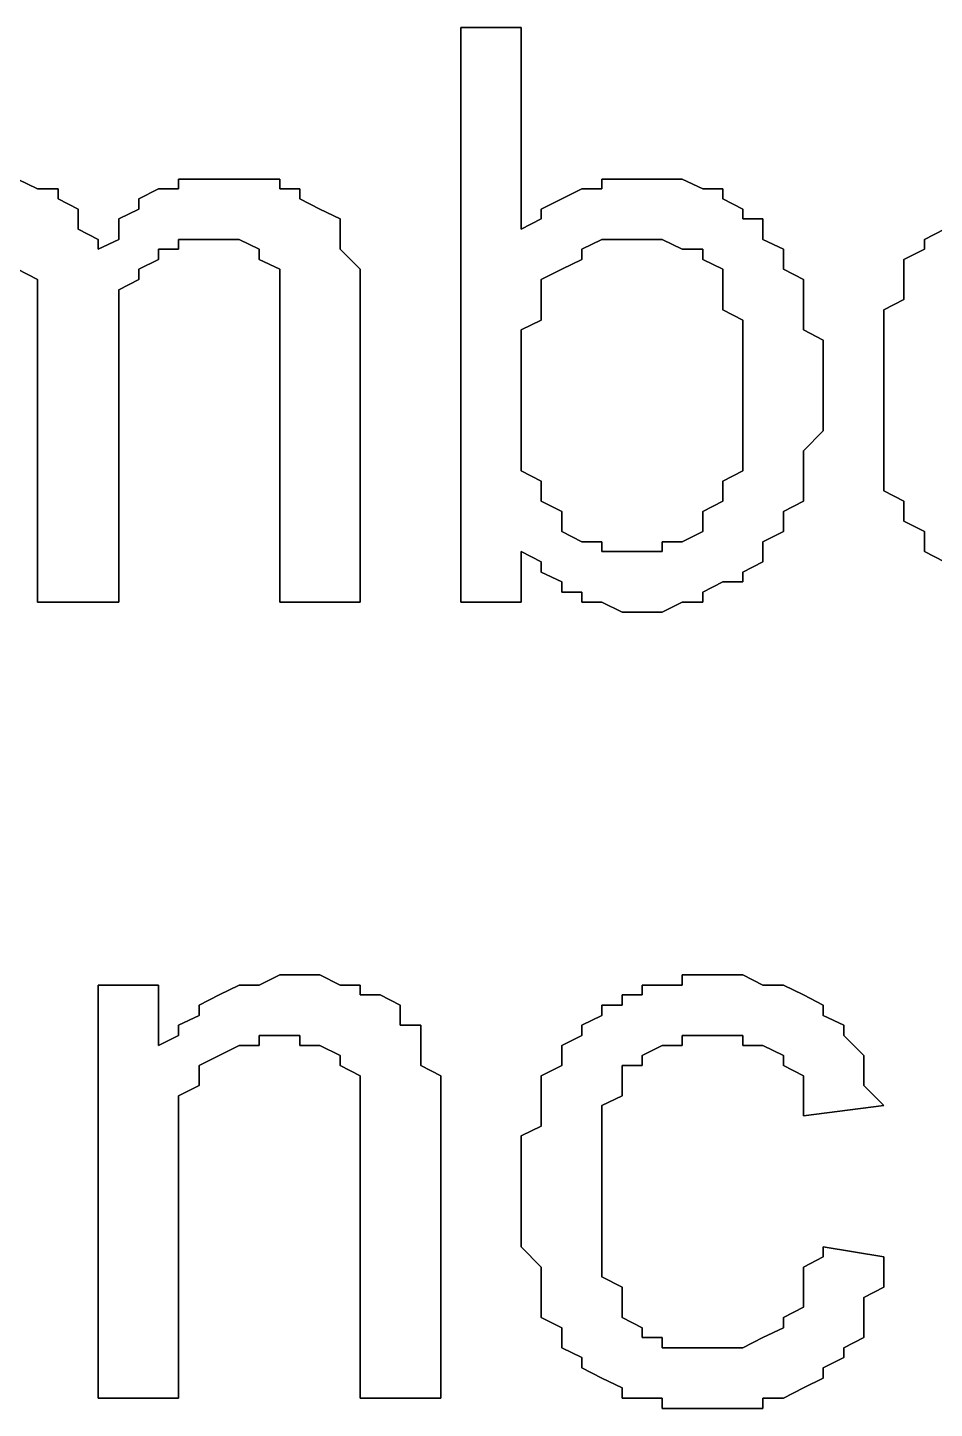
# Model space of a CAD drawing. Header units: metres. Extents: x 2.9 to 42.8, y 1.7 to 28.7.
# Drawn here: x 38.9802 to 39.139, y 17.3972 to 17.6389 of the extents above; entities that cross this region are included whole.
import ezdxf

# ---------------------------------------------------------------- set-up
doc = ezdxf.new("R2010")
doc.units = ezdxf.units.M
doc.layers.add('GRIS', color=8, linetype='Continuous')

msp = doc.modelspace()

# ---------------------------------------------------------------- linework, layer by layer
at = {"layer": 'GRIS', "lineweight": -3}
for points in [[(39.0666, 17.6389), (39.056, 17.6389), (39.0666, 17.6389)], [(39.056, 17.6389), (39.056, 17.5383), (39.056, 17.6389)], [(39.0666, 17.6036), (39.0666, 17.6389), (39.0666, 17.6036)], [(38.9819, 17.6107), (38.9784, 17.6124), (38.9819, 17.6107)], [(38.9855, 17.6107), (38.9819, 17.6107), (38.9855, 17.6107)], [(38.9855, 17.6089), (38.9855, 17.6107), (38.9855, 17.6089)], [(39.0031, 17.6107), (38.9996, 17.6089), (39.0031, 17.6107)], [(39.0066, 17.6107), (39.0031, 17.6107), (39.0066, 17.6107)], [(39.0102, 17.6124), (39.0066, 17.6124), (39.0102, 17.6124)], [(39.0066, 17.6124), (39.0066, 17.6107), (39.0066, 17.6124)], [(39.0137, 17.6124), (39.0102, 17.6124), (39.0137, 17.6124)], [(39.0172, 17.6124), (39.0137, 17.6124), (39.0172, 17.6124)], [(39.0207, 17.6124), (39.0172, 17.6124), (39.0207, 17.6124)], [(39.0243, 17.6124), (39.0207, 17.6124), (39.0243, 17.6124)], [(39.0243, 17.6107), (39.0243, 17.6124), (39.0243, 17.6107)], [(39.0278, 17.6107), (39.0243, 17.6107), (39.0278, 17.6107)], [(39.0278, 17.6089), (39.0278, 17.6107), (39.0278, 17.6089)], [(39.0772, 17.6107), (39.0737, 17.6089), (39.0772, 17.6107)], [(39.0807, 17.6107), (39.0772, 17.6107), (39.0807, 17.6107)], [(39.0843, 17.6124), (39.0807, 17.6124), (39.0843, 17.6124)], [(39.0807, 17.6124), (39.0807, 17.6107), (39.0807, 17.6124)], [(39.0878, 17.6124), (39.0843, 17.6124), (39.0878, 17.6124)], [(39.0913, 17.6124), (39.0878, 17.6124), (39.0913, 17.6124)], [(39.0948, 17.6124), (39.0913, 17.6124), (39.0948, 17.6124)], [(39.0984, 17.6107), (39.0948, 17.6124), (39.0984, 17.6107)], [(39.1019, 17.6107), (39.0984, 17.6107), (39.1019, 17.6107)], [(39.1019, 17.6089), (39.1019, 17.6107), (39.1019, 17.6089)], [(38.989, 17.6071), (38.9855, 17.6089), (38.989, 17.6071)], [(38.9996, 17.6089), (38.9996, 17.6071), (38.9996, 17.6089)], [(39.0313, 17.6071), (39.0278, 17.6089), (39.0313, 17.6071)], [(39.0737, 17.6089), (39.0701, 17.6071), (39.0737, 17.6089)], [(39.1054, 17.6071), (39.1019, 17.6089), (39.1054, 17.6071)], [(38.989, 17.6036), (38.989, 17.6071), (38.989, 17.6036)], [(38.9996, 17.6071), (38.9961, 17.6054), (38.9996, 17.6071)], [(39.0349, 17.6054), (39.0313, 17.6071), (39.0349, 17.6054)], [(39.0701, 17.6071), (39.0701, 17.6054), (39.0701, 17.6071)], [(39.1054, 17.6054), (39.1054, 17.6071), (39.1054, 17.6054)], [(38.9925, 17.6018), (38.989, 17.6036), (38.9925, 17.6018)], [(38.9961, 17.6054), (38.9961, 17.6036), (38.9961, 17.6054)], [(38.9961, 17.6036), (38.9961, 17.6018), (38.9961, 17.6036)], [(39.0349, 17.6036), (39.0349, 17.6054), (39.0349, 17.6036)], [(39.0349, 17.6018), (39.0349, 17.6036), (39.0349, 17.6018)], [(39.0701, 17.6054), (39.0666, 17.6036), (39.0701, 17.6054)], [(39.1089, 17.6054), (39.1054, 17.6054), (39.1089, 17.6054)], [(39.1089, 17.6036), (39.1089, 17.6054), (39.1089, 17.6036)], [(39.1089, 17.6018), (39.1089, 17.6036), (39.1089, 17.6018)], [(39.1407, 17.6036), (39.1372, 17.6018), (39.1407, 17.6036)], [(38.9961, 17.6018), (38.9925, 17.6001), (38.9961, 17.6018)], [(38.9925, 17.6001), (38.9925, 17.6018), (38.9925, 17.6001)], [(39.0066, 17.6001), (39.0066, 17.6018), (39.0066, 17.6001)], [(39.0066, 17.6018), (39.0102, 17.6018), (39.0066, 17.6018)], [(39.0102, 17.6018), (39.0137, 17.6018), (39.0102, 17.6018)], [(39.0137, 17.6018), (39.0172, 17.6018), (39.0137, 17.6018)], [(39.0172, 17.6018), (39.0207, 17.6001), (39.0172, 17.6018)], [(39.0349, 17.6001), (39.0349, 17.6018), (39.0349, 17.6001)], [(39.0772, 17.6001), (39.0807, 17.6018), (39.0772, 17.6001)], [(39.0807, 17.6018), (39.0843, 17.6018), (39.0807, 17.6018)], [(39.0843, 17.6018), (39.0878, 17.6018), (39.0843, 17.6018)], [(39.0878, 17.6018), (39.0913, 17.6018), (39.0878, 17.6018)], [(39.0913, 17.6018), (39.0948, 17.6001), (39.0913, 17.6018)], [(39.1125, 17.6001), (39.1089, 17.6018), (39.1125, 17.6001)], [(39.1372, 17.6018), (39.1372, 17.6001), (39.1372, 17.6018)], [(38.9996, 17.5966), (39.0031, 17.5983), (38.9996, 17.5966)], [(39.0031, 17.5983), (39.0031, 17.6001), (39.0031, 17.5983)], [(39.0031, 17.6001), (39.0066, 17.6001), (39.0031, 17.6001)], [(39.0207, 17.6001), (39.0207, 17.5983), (39.0207, 17.6001)], [(39.0207, 17.5983), (39.0243, 17.5966), (39.0207, 17.5983)], [(39.0384, 17.5966), (39.0349, 17.6001), (39.0384, 17.5966)], [(39.0737, 17.5966), (39.0772, 17.5983), (39.0737, 17.5966)], [(39.0772, 17.5983), (39.0772, 17.6001), (39.0772, 17.5983)], [(39.0948, 17.6001), (39.0984, 17.6001), (39.0948, 17.6001)], [(39.0984, 17.6001), (39.0984, 17.5983), (39.0984, 17.6001)], [(39.0984, 17.5983), (39.1019, 17.5966), (39.0984, 17.5983)], [(39.1125, 17.5983), (39.1125, 17.6001), (39.1125, 17.5983)], [(39.1125, 17.5966), (39.1125, 17.5983), (39.1125, 17.5966)], [(39.1372, 17.6001), (39.1336, 17.5983), (39.1372, 17.6001)], [(39.1336, 17.5983), (39.1336, 17.5966), (39.1336, 17.5983)], [(38.9784, 17.5966), (38.9819, 17.5948), (38.9784, 17.5966)], [(38.9996, 17.5948), (38.9996, 17.5966), (38.9996, 17.5948)], [(39.0243, 17.5966), (39.0243, 17.5948), (39.0243, 17.5966)], [(39.0384, 17.5948), (39.0384, 17.5966), (39.0384, 17.5948)], [(39.0701, 17.5948), (39.0737, 17.5966), (39.0701, 17.5948)], [(39.1019, 17.5966), (39.1019, 17.5948), (39.1019, 17.5966)], [(39.116, 17.5948), (39.1125, 17.5966), (39.116, 17.5948)], [(39.1336, 17.5966), (39.1336, 17.593), (39.1336, 17.5966)], [(38.9819, 17.5948), (38.9819, 17.593), (38.9819, 17.5948)], [(38.9961, 17.593), (38.9996, 17.5948), (38.9961, 17.593)], [(39.0243, 17.5948), (39.0243, 17.593), (39.0243, 17.5948)], [(39.0384, 17.593), (39.0384, 17.5948), (39.0384, 17.593)], [(39.0701, 17.593), (39.0701, 17.5948), (39.0701, 17.593)], [(39.1019, 17.5948), (39.1019, 17.593), (39.1019, 17.5948)], [(39.116, 17.5913), (39.116, 17.5948), (39.116, 17.5913)], [(38.9819, 17.593), (38.9819, 17.5913), (38.9819, 17.593)], [(38.9819, 17.5913), (38.9819, 17.5895), (38.9819, 17.5913)], [(38.9961, 17.5913), (38.9961, 17.593), (38.9961, 17.5913)], [(38.9961, 17.5895), (38.9961, 17.5913), (38.9961, 17.5895)], [(39.0243, 17.593), (39.0243, 17.5895), (39.0243, 17.593)], [(39.0384, 17.5895), (39.0384, 17.593), (39.0384, 17.5895)], [(39.0701, 17.5895), (39.0701, 17.593), (39.0701, 17.5895)], [(39.1019, 17.593), (39.1019, 17.5913), (39.1019, 17.593)], [(39.1019, 17.5913), (39.1019, 17.5895), (39.1019, 17.5913)], [(39.116, 17.5877), (39.116, 17.5913), (39.116, 17.5877)], [(39.1336, 17.5913), (39.1301, 17.5895), (39.1336, 17.5913)], [(39.1336, 17.593), (39.1336, 17.5913), (39.1336, 17.593)], [(38.9819, 17.5895), (38.9819, 17.586), (38.9819, 17.5895)], [(38.9961, 17.5877), (38.9961, 17.5895), (38.9961, 17.5877)], [(39.0243, 17.5895), (39.0243, 17.5877), (39.0243, 17.5895)], [(39.0384, 17.5877), (39.0384, 17.5895), (39.0384, 17.5877)], [(39.0701, 17.5877), (39.0701, 17.5895), (39.0701, 17.5877)], [(39.1019, 17.5895), (39.1054, 17.5877), (39.1019, 17.5895)], [(39.1301, 17.5895), (39.1301, 17.5877), (39.1301, 17.5895)], [(38.9961, 17.5842), (38.9961, 17.5877), (38.9961, 17.5842)], [(39.0243, 17.5877), (39.0243, 17.5842), (39.0243, 17.5877)], [(39.0384, 17.5383), (39.0384, 17.5877), (39.0384, 17.5383)], [(39.0666, 17.586), (39.0701, 17.5877), (39.0666, 17.586)], [(39.1054, 17.5877), (39.1054, 17.586), (39.1054, 17.5877)], [(39.116, 17.586), (39.116, 17.5877), (39.116, 17.586)], [(39.1301, 17.5877), (39.1301, 17.5842), (39.1301, 17.5877)], [(38.9819, 17.586), (38.9819, 17.5383), (38.9819, 17.586)], [(38.9961, 17.5824), (38.9961, 17.5842), (38.9961, 17.5824)], [(39.0243, 17.5842), (39.0243, 17.5383), (39.0243, 17.5842)], [(39.0666, 17.5842), (39.0666, 17.586), (39.0666, 17.5842)], [(39.0666, 17.5807), (39.0666, 17.5842), (39.0666, 17.5807)], [(39.1054, 17.586), (39.1054, 17.5842), (39.1054, 17.586)], [(39.1054, 17.5842), (39.1054, 17.5807), (39.1054, 17.5842)], [(39.1195, 17.5842), (39.116, 17.586), (39.1195, 17.5842)], [(39.1195, 17.5807), (39.1195, 17.5842), (39.1195, 17.5807)], [(39.1301, 17.5842), (39.1301, 17.5824), (39.1301, 17.5842)], [(38.9961, 17.5807), (38.9961, 17.5824), (38.9961, 17.5807)], [(39.1301, 17.5824), (39.1301, 17.5789), (39.1301, 17.5824)], [(38.9961, 17.5383), (38.9961, 17.5807), (38.9961, 17.5383)], [(39.0666, 17.5789), (39.0666, 17.5807), (39.0666, 17.5789)], [(39.0666, 17.5754), (39.0666, 17.5789), (39.0666, 17.5754)], [(39.1054, 17.5807), (39.1054, 17.5772), (39.1054, 17.5807)], [(39.1195, 17.5789), (39.1195, 17.5807), (39.1195, 17.5789)], [(39.1195, 17.5772), (39.1195, 17.5789), (39.1195, 17.5772)], [(39.1301, 17.5789), (39.1301, 17.5772), (39.1301, 17.5789)], [(39.1054, 17.5772), (39.1054, 17.5754), (39.1054, 17.5772)], [(39.1195, 17.5754), (39.1195, 17.5772), (39.1195, 17.5754)], [(39.1301, 17.5772), (39.1301, 17.5736), (39.1301, 17.5772)], [(39.0666, 17.5719), (39.0666, 17.5754), (39.0666, 17.5719)], [(39.1054, 17.5754), (39.1054, 17.5736), (39.1054, 17.5754)], [(39.1195, 17.5736), (39.1195, 17.5754), (39.1195, 17.5736)], [(39.0666, 17.5701), (39.0666, 17.5719), (39.0666, 17.5701)], [(39.1054, 17.5736), (39.1054, 17.5719), (39.1054, 17.5736)], [(39.1054, 17.5719), (39.1054, 17.5683), (39.1054, 17.5719)], [(39.1195, 17.5701), (39.1195, 17.5736), (39.1195, 17.5701)], [(39.1301, 17.5736), (39.1301, 17.5701), (39.1301, 17.5736)], [(39.0666, 17.5666), (39.0666, 17.5701), (39.0666, 17.5666)], [(39.1195, 17.5683), (39.1195, 17.5701), (39.1195, 17.5683)], [(39.1301, 17.5701), (39.1301, 17.5683), (39.1301, 17.5701)], [(39.1054, 17.5683), (39.1054, 17.5666), (39.1054, 17.5683)], [(39.116, 17.5648), (39.1195, 17.5683), (39.116, 17.5648)], [(39.1301, 17.5683), (39.1301, 17.5648), (39.1301, 17.5683)], [(39.0666, 17.5648), (39.0666, 17.5666), (39.0666, 17.5648)], [(39.0666, 17.5613), (39.0666, 17.5648), (39.0666, 17.5613)], [(39.1054, 17.5666), (39.1054, 17.563), (39.1054, 17.5666)], [(39.116, 17.563), (39.116, 17.5648), (39.116, 17.563)], [(39.1301, 17.5648), (39.1301, 17.563), (39.1301, 17.5648)], [(39.1054, 17.563), (39.1054, 17.5613), (39.1054, 17.563)], [(39.116, 17.5613), (39.116, 17.563), (39.116, 17.5613)], [(39.1301, 17.563), (39.1301, 17.5595), (39.1301, 17.563)], [(39.0701, 17.5595), (39.0666, 17.5613), (39.0701, 17.5595)], [(39.1054, 17.5613), (39.1019, 17.5595), (39.1054, 17.5613)], [(39.116, 17.5578), (39.116, 17.5613), (39.116, 17.5578)], [(39.0701, 17.5578), (39.0701, 17.5595), (39.0701, 17.5578)], [(39.0701, 17.556), (39.0701, 17.5578), (39.0701, 17.556)], [(39.1019, 17.5595), (39.1019, 17.5578), (39.1019, 17.5595)], [(39.1019, 17.5578), (39.1019, 17.556), (39.1019, 17.5578)], [(39.116, 17.556), (39.116, 17.5578), (39.116, 17.556)], [(39.1301, 17.5595), (39.1301, 17.5578), (39.1301, 17.5595)], [(39.1301, 17.5578), (39.1336, 17.556), (39.1301, 17.5578)], [(39.0737, 17.5542), (39.0701, 17.556), (39.0737, 17.5542)], [(39.1019, 17.556), (39.0984, 17.5542), (39.1019, 17.556)], [(39.1125, 17.5542), (39.116, 17.556), (39.1125, 17.5542)], [(39.1336, 17.556), (39.1336, 17.5542), (39.1336, 17.556)], [(39.0737, 17.5525), (39.0737, 17.5542), (39.0737, 17.5525)], [(39.0737, 17.5507), (39.0737, 17.5525), (39.0737, 17.5507)], [(39.0984, 17.5542), (39.0984, 17.5525), (39.0984, 17.5542)], [(39.0984, 17.5525), (39.0984, 17.5507), (39.0984, 17.5525)], [(39.1125, 17.5525), (39.1125, 17.5542), (39.1125, 17.5525)], [(39.1125, 17.5507), (39.1125, 17.5525), (39.1125, 17.5507)], [(39.1336, 17.5542), (39.1336, 17.5525), (39.1336, 17.5542)], [(39.1336, 17.5525), (39.1372, 17.5507), (39.1336, 17.5525)], [(39.0772, 17.5489), (39.0737, 17.5507), (39.0772, 17.5489)], [(39.0984, 17.5507), (39.0948, 17.5489), (39.0984, 17.5507)], [(39.1089, 17.5489), (39.1125, 17.5507), (39.1089, 17.5489)], [(39.1372, 17.5507), (39.1372, 17.5489), (39.1372, 17.5507)], [(39.0807, 17.5489), (39.0772, 17.5489), (39.0807, 17.5489)], [(39.0807, 17.5472), (39.0807, 17.5489), (39.0807, 17.5472)], [(39.0948, 17.5489), (39.0913, 17.5489), (39.0948, 17.5489)], [(39.0913, 17.5489), (39.0913, 17.5472), (39.0913, 17.5489)], [(39.1089, 17.5472), (39.1089, 17.5489), (39.1089, 17.5472)], [(39.1372, 17.5489), (39.1372, 17.5472), (39.1372, 17.5489)], [(39.0666, 17.5383), (39.0666, 17.5472), (39.0666, 17.5383)], [(39.0666, 17.5472), (39.0701, 17.5454), (39.0666, 17.5472)], [(39.0701, 17.5454), (39.0701, 17.5436), (39.0701, 17.5454)], [(39.0843, 17.5472), (39.0807, 17.5472), (39.0843, 17.5472)], [(39.0878, 17.5472), (39.0843, 17.5472), (39.0878, 17.5472)], [(39.0913, 17.5472), (39.0878, 17.5472), (39.0913, 17.5472)], [(39.1054, 17.5436), (39.1089, 17.5454), (39.1054, 17.5436)], [(39.1089, 17.5454), (39.1089, 17.5472), (39.1089, 17.5454)], [(39.1372, 17.5472), (39.1407, 17.5454), (39.1372, 17.5472)], [(39.0701, 17.5436), (39.0737, 17.5419), (39.0701, 17.5436)], [(39.1054, 17.5419), (39.1054, 17.5436), (39.1054, 17.5419)], [(39.0737, 17.5419), (39.0737, 17.5401), (39.0737, 17.5419)], [(39.0984, 17.5401), (39.1019, 17.5419), (39.0984, 17.5401)], [(39.1019, 17.5419), (39.1054, 17.5419), (39.1019, 17.5419)], [(38.9819, 17.5383), (38.9961, 17.5383), (38.9819, 17.5383)], [(39.0243, 17.5383), (39.0384, 17.5383), (39.0243, 17.5383)], [(39.056, 17.5383), (39.0666, 17.5383), (39.056, 17.5383)], [(39.0737, 17.5401), (39.0772, 17.5401), (39.0737, 17.5401)], [(39.0772, 17.5401), (39.0772, 17.5383), (39.0772, 17.5401)], [(39.0772, 17.5383), (39.0807, 17.5383), (39.0772, 17.5383)], [(39.0807, 17.5383), (39.0843, 17.5366), (39.0807, 17.5383)], [(39.0913, 17.5366), (39.0948, 17.5383), (39.0913, 17.5366)], [(39.0948, 17.5383), (39.0984, 17.5383), (39.0948, 17.5383)], [(39.0984, 17.5383), (39.0984, 17.5401), (39.0984, 17.5383)], [(39.0843, 17.5366), (39.0878, 17.5366), (39.0843, 17.5366)], [(39.0878, 17.5366), (39.0913, 17.5366), (39.0878, 17.5366)], [(39.0243, 17.4731), (39.0207, 17.4713), (39.0243, 17.4731)], [(39.0278, 17.4731), (39.0243, 17.4731), (39.0278, 17.4731)], [(39.0313, 17.4731), (39.0278, 17.4731), (39.0313, 17.4731)], [(39.0349, 17.4713), (39.0313, 17.4731), (39.0349, 17.4713)], [(39.0984, 17.4731), (39.0948, 17.4731), (39.0984, 17.4731)], [(39.0948, 17.4731), (39.0948, 17.4713), (39.0948, 17.4731)], [(39.1019, 17.4731), (39.0984, 17.4731), (39.1019, 17.4731)], [(39.1054, 17.4731), (39.1019, 17.4731), (39.1054, 17.4731)], [(39.1089, 17.4713), (39.1054, 17.4731), (39.1089, 17.4713)], [(39.0031, 17.4713), (38.9925, 17.4713), (39.0031, 17.4713)], [(38.9925, 17.4713), (38.9925, 17.399), (38.9925, 17.4713)], [(39.0031, 17.4607), (39.0031, 17.4713), (39.0031, 17.4607)], [(39.0172, 17.4713), (39.0137, 17.4696), (39.0172, 17.4713)], [(39.0207, 17.4713), (39.0172, 17.4713), (39.0207, 17.4713)], [(39.0384, 17.4713), (39.0349, 17.4713), (39.0384, 17.4713)], [(39.0384, 17.4696), (39.0384, 17.4713), (39.0384, 17.4696)], [(39.0913, 17.4713), (39.0878, 17.4713), (39.0913, 17.4713)], [(39.0878, 17.4713), (39.0878, 17.4696), (39.0878, 17.4713)], [(39.0948, 17.4713), (39.0913, 17.4713), (39.0948, 17.4713)], [(39.1125, 17.4713), (39.1089, 17.4713), (39.1125, 17.4713)], [(39.116, 17.4696), (39.1125, 17.4713), (39.116, 17.4696)], [(39.0137, 17.4696), (39.0102, 17.4678), (39.0137, 17.4696)], [(39.0102, 17.4678), (39.0102, 17.466), (39.0102, 17.4678)], [(39.0419, 17.4696), (39.0384, 17.4696), (39.0419, 17.4696)], [(39.0454, 17.4678), (39.0419, 17.4696), (39.0454, 17.4678)], [(39.0454, 17.466), (39.0454, 17.4678), (39.0454, 17.466)], [(39.0843, 17.4678), (39.0807, 17.4678), (39.0843, 17.4678)], [(39.0807, 17.4678), (39.0807, 17.466), (39.0807, 17.4678)], [(39.0878, 17.4696), (39.0843, 17.4696), (39.0878, 17.4696)], [(39.0843, 17.4696), (39.0843, 17.4678), (39.0843, 17.4696)], [(39.1195, 17.4678), (39.116, 17.4696), (39.1195, 17.4678)], [(39.1195, 17.466), (39.1195, 17.4678), (39.1195, 17.466)], [(39.0102, 17.466), (39.0066, 17.4643), (39.0102, 17.466)], [(39.0454, 17.4643), (39.0454, 17.466), (39.0454, 17.4643)], [(39.0807, 17.466), (39.0772, 17.4643), (39.0807, 17.466)], [(39.1231, 17.4643), (39.1195, 17.466), (39.1231, 17.4643)], [(39.0066, 17.4643), (39.0066, 17.4625), (39.0066, 17.4643)], [(39.049, 17.4643), (39.0454, 17.4643), (39.049, 17.4643)], [(39.049, 17.4625), (39.049, 17.4643), (39.049, 17.4625)], [(39.0772, 17.4643), (39.0772, 17.4625), (39.0772, 17.4643)], [(39.1231, 17.4625), (39.1231, 17.4643), (39.1231, 17.4625)], [(39.0066, 17.4625), (39.0031, 17.4607), (39.0066, 17.4625)], [(39.0137, 17.459), (39.0172, 17.4607), (39.0137, 17.459)], [(39.0172, 17.4607), (39.0207, 17.4607), (39.0172, 17.4607)], [(39.0207, 17.4607), (39.0207, 17.4625), (39.0207, 17.4607)], [(39.0207, 17.4625), (39.0243, 17.4625), (39.0207, 17.4625)], [(39.0243, 17.4625), (39.0278, 17.4625), (39.0243, 17.4625)], [(39.0278, 17.4625), (39.0278, 17.4607), (39.0278, 17.4625)], [(39.0278, 17.4607), (39.0313, 17.4607), (39.0278, 17.4607)], [(39.0313, 17.4607), (39.0349, 17.459), (39.0313, 17.4607)], [(39.049, 17.4607), (39.049, 17.4625), (39.049, 17.4607)], [(39.049, 17.4572), (39.049, 17.4607), (39.049, 17.4572)], [(39.0772, 17.4625), (39.0737, 17.4607), (39.0772, 17.4625)], [(39.0737, 17.4607), (39.0737, 17.459), (39.0737, 17.4607)], [(39.0878, 17.459), (39.0913, 17.4607), (39.0878, 17.459)], [(39.0913, 17.4607), (39.0948, 17.4607), (39.0913, 17.4607)], [(39.0948, 17.4607), (39.0948, 17.4625), (39.0948, 17.4607)], [(39.0948, 17.4625), (39.0984, 17.4625), (39.0948, 17.4625)], [(39.0984, 17.4625), (39.1019, 17.4625), (39.0984, 17.4625)], [(39.1019, 17.4625), (39.1054, 17.4625), (39.1019, 17.4625)], [(39.1054, 17.4625), (39.1054, 17.4607), (39.1054, 17.4625)], [(39.1054, 17.4607), (39.1089, 17.4607), (39.1054, 17.4607)], [(39.1089, 17.4607), (39.1125, 17.459), (39.1089, 17.4607)], [(39.1266, 17.459), (39.1231, 17.4625), (39.1266, 17.459)], [(39.0102, 17.4572), (39.0137, 17.459), (39.0102, 17.4572)], [(39.0349, 17.459), (39.0349, 17.4572), (39.0349, 17.459)], [(39.0737, 17.459), (39.0737, 17.4572), (39.0737, 17.459)], [(39.0878, 17.4572), (39.0878, 17.459), (39.0878, 17.4572)], [(39.1125, 17.459), (39.1125, 17.4572), (39.1125, 17.459)], [(39.1266, 17.4572), (39.1266, 17.459), (39.1266, 17.4572)], [(39.0102, 17.4554), (39.0102, 17.4572), (39.0102, 17.4554)], [(39.0349, 17.4572), (39.0384, 17.4554), (39.0349, 17.4572)], [(39.0525, 17.4554), (39.049, 17.4572), (39.0525, 17.4554)], [(39.0737, 17.4572), (39.0701, 17.4554), (39.0737, 17.4572)], [(39.0843, 17.4554), (39.0843, 17.4572), (39.0843, 17.4554)], [(39.0843, 17.4572), (39.0878, 17.4572), (39.0843, 17.4572)], [(39.1125, 17.4572), (39.116, 17.4554), (39.1125, 17.4572)], [(39.1266, 17.4554), (39.1266, 17.4572), (39.1266, 17.4554)], [(39.0066, 17.4519), (39.0102, 17.4537), (39.0066, 17.4519)], [(39.0102, 17.4537), (39.0102, 17.4554), (39.0102, 17.4537)], [(39.0384, 17.4554), (39.0384, 17.4537), (39.0384, 17.4554)], [(39.0384, 17.4537), (39.0384, 17.4519), (39.0384, 17.4537)], [(39.0525, 17.4537), (39.0525, 17.4554), (39.0525, 17.4537)], [(39.0525, 17.4519), (39.0525, 17.4537), (39.0525, 17.4519)], [(39.0701, 17.4554), (39.0701, 17.4537), (39.0701, 17.4554)], [(39.0701, 17.4537), (39.0701, 17.4519), (39.0701, 17.4537)], [(39.0843, 17.4537), (39.0843, 17.4554), (39.0843, 17.4537)], [(39.0843, 17.4519), (39.0843, 17.4537), (39.0843, 17.4519)], [(39.116, 17.4554), (39.116, 17.4537), (39.116, 17.4554)], [(39.116, 17.4537), (39.116, 17.4502), (39.116, 17.4537)], [(39.1266, 17.4537), (39.1266, 17.4554), (39.1266, 17.4537)], [(39.1301, 17.4502), (39.1266, 17.4537), (39.1301, 17.4502)], [(39.0066, 17.4502), (39.0066, 17.4519), (39.0066, 17.4502)], [(39.0384, 17.4519), (39.0384, 17.4502), (39.0384, 17.4519)], [(39.0525, 17.4484), (39.0525, 17.4519), (39.0525, 17.4484)], [(39.0701, 17.4519), (39.0701, 17.4484), (39.0701, 17.4519)], [(39.0807, 17.4502), (39.0843, 17.4519), (39.0807, 17.4502)], [(39.0066, 17.4484), (39.0066, 17.4502), (39.0066, 17.4484)], [(39.0066, 17.4466), (39.0066, 17.4484), (39.0066, 17.4466)], [(39.0384, 17.4502), (39.0384, 17.4484), (39.0384, 17.4502)], [(39.0384, 17.4484), (39.0384, 17.4449), (39.0384, 17.4484)], [(39.0525, 17.4466), (39.0525, 17.4484), (39.0525, 17.4466)], [(39.0701, 17.4484), (39.0701, 17.4466), (39.0701, 17.4484)], [(39.0807, 17.4484), (39.0807, 17.4502), (39.0807, 17.4484)], [(39.0807, 17.4466), (39.0807, 17.4484), (39.0807, 17.4466)], [(39.116, 17.4502), (39.116, 17.4484), (39.116, 17.4502)], [(39.116, 17.4484), (39.1301, 17.4502), (39.116, 17.4484)], [(39.0066, 17.4431), (39.0066, 17.4466), (39.0066, 17.4431)], [(39.0525, 17.4431), (39.0525, 17.4466), (39.0525, 17.4431)], [(39.0701, 17.4466), (39.0666, 17.4449), (39.0701, 17.4466)], [(39.0807, 17.4449), (39.0807, 17.4466), (39.0807, 17.4449)], [(39.0384, 17.4449), (39.0384, 17.4431), (39.0384, 17.4449)], [(39.0666, 17.4449), (39.0666, 17.4431), (39.0666, 17.4449)], [(39.0807, 17.4413), (39.0807, 17.4449), (39.0807, 17.4413)], [(39.0066, 17.4396), (39.0066, 17.4431), (39.0066, 17.4396)], [(39.0384, 17.4431), (39.0384, 17.399), (39.0384, 17.4431)], [(39.0525, 17.399), (39.0525, 17.4431), (39.0525, 17.399)], [(39.0666, 17.4431), (39.0666, 17.4396), (39.0666, 17.4431)], [(39.0807, 17.4396), (39.0807, 17.4413), (39.0807, 17.4396)], [(39.0066, 17.4378), (39.0066, 17.4396), (39.0066, 17.4378)], [(39.0666, 17.4396), (39.0666, 17.4378), (39.0666, 17.4396)], [(39.0807, 17.436), (39.0807, 17.4396), (39.0807, 17.436)], [(39.0066, 17.399), (39.0066, 17.4378), (39.0066, 17.399)], [(39.0666, 17.4378), (39.0666, 17.4343), (39.0666, 17.4378)], [(39.0666, 17.4343), (39.0666, 17.4325), (39.0666, 17.4343)], [(39.0807, 17.4343), (39.0807, 17.436), (39.0807, 17.4343)], [(39.0807, 17.4325), (39.0807, 17.4343), (39.0807, 17.4325)], [(39.0666, 17.4325), (39.0666, 17.4308), (39.0666, 17.4325)], [(39.0807, 17.429), (39.0807, 17.4325), (39.0807, 17.429)], [(39.0666, 17.4308), (39.0666, 17.4272), (39.0666, 17.4308)], [(39.0807, 17.4272), (39.0807, 17.429), (39.0807, 17.4272)], [(39.0666, 17.4272), (39.0666, 17.4255), (39.0666, 17.4272)], [(39.0807, 17.4237), (39.0807, 17.4272), (39.0807, 17.4237)], [(39.0666, 17.4255), (39.0701, 17.4219), (39.0666, 17.4255)], [(39.1195, 17.4255), (39.1195, 17.4237), (39.1195, 17.4255)], [(39.1301, 17.4237), (39.1195, 17.4255), (39.1301, 17.4237)], [(39.0701, 17.4219), (39.0701, 17.4202), (39.0701, 17.4219)], [(39.0807, 17.4219), (39.0807, 17.4237), (39.0807, 17.4219)], [(39.0807, 17.4202), (39.0807, 17.4219), (39.0807, 17.4202)], [(39.1195, 17.4237), (39.116, 17.4219), (39.1195, 17.4237)], [(39.116, 17.4219), (39.116, 17.4184), (39.116, 17.4219)], [(39.1301, 17.4202), (39.1301, 17.4237), (39.1301, 17.4202)], [(39.0701, 17.4202), (39.0701, 17.4184), (39.0701, 17.4202)], [(39.0843, 17.4184), (39.0807, 17.4202), (39.0843, 17.4184)], [(39.1301, 17.4184), (39.1301, 17.4202), (39.1301, 17.4184)], [(39.0701, 17.4184), (39.0701, 17.4149), (39.0701, 17.4184)], [(39.0843, 17.4166), (39.0843, 17.4184), (39.0843, 17.4166)], [(39.116, 17.4184), (39.116, 17.4166), (39.116, 17.4184)], [(39.1266, 17.4166), (39.1301, 17.4184), (39.1266, 17.4166)], [(39.0701, 17.4149), (39.0701, 17.4131), (39.0701, 17.4149)], [(39.0843, 17.4149), (39.0843, 17.4166), (39.0843, 17.4149)], [(39.0843, 17.4131), (39.0843, 17.4149), (39.0843, 17.4131)], [(39.116, 17.4149), (39.1125, 17.4131), (39.116, 17.4149)], [(39.116, 17.4166), (39.116, 17.4149), (39.116, 17.4166)], [(39.1266, 17.4131), (39.1266, 17.4166), (39.1266, 17.4131)], [(39.0701, 17.4131), (39.0737, 17.4113), (39.0701, 17.4131)], [(39.0878, 17.4113), (39.0843, 17.4131), (39.0878, 17.4113)], [(39.1125, 17.4131), (39.1125, 17.4113), (39.1125, 17.4131)], [(39.1266, 17.4113), (39.1266, 17.4131), (39.1266, 17.4113)], [(39.0737, 17.4113), (39.0737, 17.4096), (39.0737, 17.4113)], [(39.0878, 17.4096), (39.0878, 17.4113), (39.0878, 17.4096)], [(39.1125, 17.4113), (39.1089, 17.4096), (39.1125, 17.4113)], [(39.1266, 17.4096), (39.1266, 17.4113), (39.1266, 17.4096)], [(39.0737, 17.4096), (39.0737, 17.4078), (39.0737, 17.4096)], [(39.0737, 17.4078), (39.0772, 17.4061), (39.0737, 17.4078)], [(39.0913, 17.4096), (39.0878, 17.4096), (39.0913, 17.4096)], [(39.0913, 17.4078), (39.0913, 17.4096), (39.0913, 17.4078)], [(39.0948, 17.4078), (39.0913, 17.4078), (39.0948, 17.4078)], [(39.0984, 17.4078), (39.0948, 17.4078), (39.0984, 17.4078)], [(39.1019, 17.4078), (39.0984, 17.4078), (39.1019, 17.4078)], [(39.1054, 17.4078), (39.1019, 17.4078), (39.1054, 17.4078)], [(39.1089, 17.4096), (39.1054, 17.4078), (39.1089, 17.4096)], [(39.1231, 17.4078), (39.1266, 17.4096), (39.1231, 17.4078)], [(39.1231, 17.4061), (39.1231, 17.4078), (39.1231, 17.4061)], [(39.0772, 17.4061), (39.0772, 17.4043), (39.0772, 17.4061)], [(39.1195, 17.4043), (39.1231, 17.4061), (39.1195, 17.4043)], [(39.0772, 17.4043), (39.0807, 17.4025), (39.0772, 17.4043)], [(39.0807, 17.4025), (39.0843, 17.4008), (39.0807, 17.4025)], [(39.116, 17.4008), (39.1195, 17.4025), (39.116, 17.4008)], [(39.1195, 17.4025), (39.1195, 17.4043), (39.1195, 17.4025)], [(39.0843, 17.4008), (39.0843, 17.399), (39.0843, 17.4008)], [(39.1125, 17.399), (39.116, 17.4008), (39.1125, 17.399)], [(38.9925, 17.399), (39.0066, 17.399), (38.9925, 17.399)], [(39.0384, 17.399), (39.0525, 17.399), (39.0384, 17.399)], [(39.0843, 17.399), (39.0878, 17.399), (39.0843, 17.399)], [(39.0878, 17.399), (39.0913, 17.399), (39.0878, 17.399)], [(39.0913, 17.399), (39.0913, 17.3972), (39.0913, 17.399)], [(39.1089, 17.3972), (39.1089, 17.399), (39.1089, 17.3972)], [(39.1089, 17.399), (39.1125, 17.399), (39.1089, 17.399)], [(39.0913, 17.3972), (39.0948, 17.3972), (39.0913, 17.3972)], [(39.0948, 17.3972), (39.0984, 17.3972), (39.0948, 17.3972)], [(39.0984, 17.3972), (39.1019, 17.3972), (39.0984, 17.3972)], [(39.1019, 17.3972), (39.1054, 17.3972), (39.1019, 17.3972)], [(39.1054, 17.3972), (39.1089, 17.3972), (39.1054, 17.3972)]]:
    msp.add_lwpolyline(points, dxfattribs=at)

doc.saveas('drawing.dxf')
